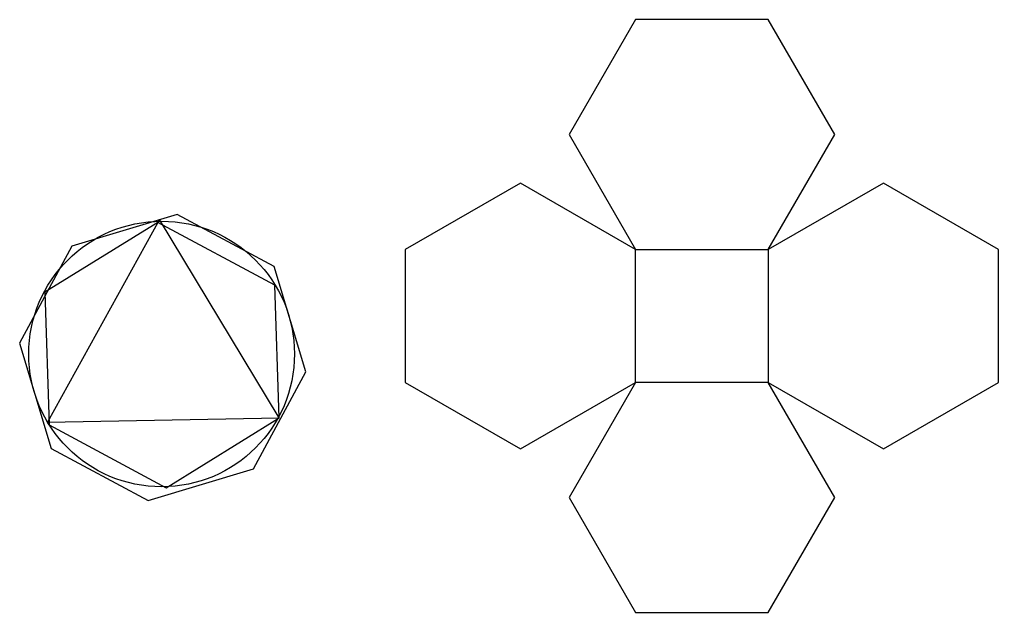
# Model space of a CAD drawing. Header units: inches. Extents: x 4.3 to 41.1, y -3.8 to 18.6.
import ezdxf

# ---------------------------------------------------------------- set-up
doc = ezdxf.new("R2010")
doc.units = ezdxf.units.IN
doc.header["$MEASUREMENT"] = 0

msp = doc.modelspace()

# ---------------------------------------------------------------- linework, layer by layer
for points in [[(27.487, 9.902), (32.487, 9.902), (34.987, 14.232), (32.487, 18.562), (27.487, 18.562), (24.987, 14.232)], [(27.487, 4.902), (27.487, 9.902), (23.157, 12.402), (18.826, 9.902), (18.826, 4.902), (23.157, 2.402)], [(32.487, 9.902), (32.487, 4.902), (36.817, 2.402), (41.147, 4.902), (41.147, 9.902), (36.817, 12.402)], [(10.238, 11.228), (6.271, 10.034), (4.311, 6.385), (5.504, 2.419), (9.153, 0.458), (13.119, 1.652), (15.08, 5.301), (13.886, 9.267)], [(9.517, 10.927), (5.265, 8.296), (5.418, 3.298), (9.822, 0.932), (14.074, 3.563), (13.921, 8.56)], [(14.074, 3.563), (9.581, 11.032), (5.359, 3.407)], [(32.487, 4.902), (27.487, 4.902), (24.987, 0.572), (27.487, -3.759), (32.487, -3.759), (34.987, 0.572)]]:
    msp.add_lwpolyline(points, close=True)
msp.add_circle((9.656, 5.972), 5)

doc.saveas('drawing.dxf')
